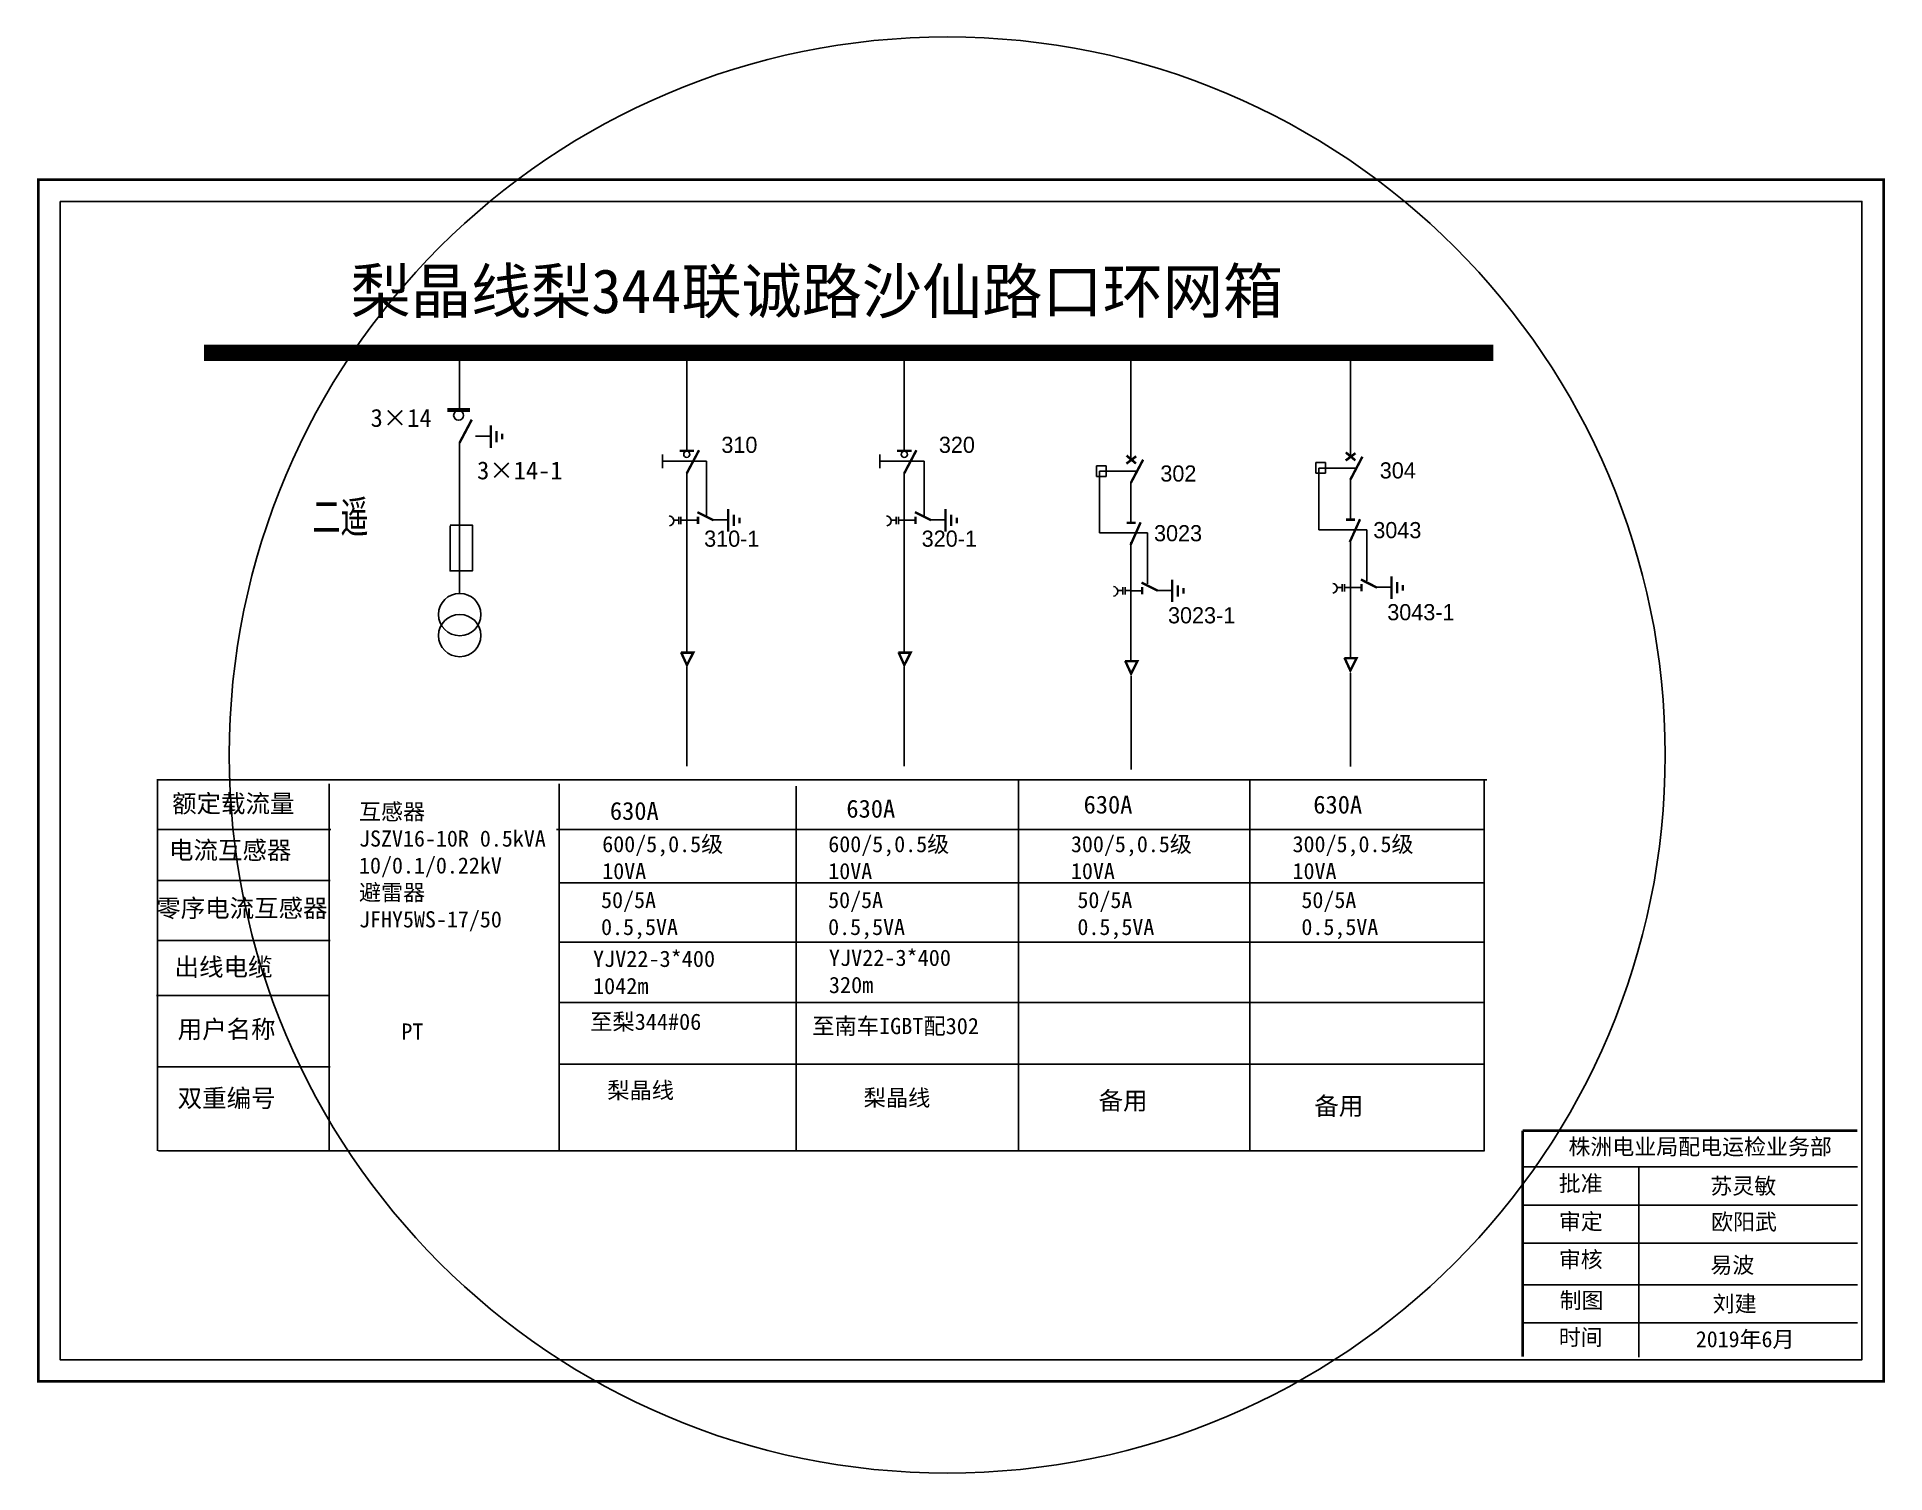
# Model space of a CAD drawing. Extents: x -182 to -56, y 9 to 107.
import ezdxf

# ---------------------------------------------------------------- set-up
doc = ezdxf.new("R2010")
doc.units = 0
doc.header["$LTSCALE"] = 0.774411
doc.linetypes.add('ACAD_ISO02W100', pattern=[15, 12, -3])
doc.linetypes.add('CENTER', pattern=[50.8, 31.75, -6.35, 6.35, -6.35])
doc.layers.get('0').update_dxf_attribs({"linetype": 'CONTINUOUS'})
doc.layers.add('2', color=7, linetype='CONTINUOUS')
doc.layers.add('3', color=7, linetype='CONTINUOUS')
doc.styles.add('hztxt_txtstyle_0.00_0_0', font='simkai.ttf')
doc.styles.add('hztxt_txtstyle_1.80_0_0', font='', dxfattribs={"height": 1.8, "bigfont": 'hztxt.shx'})
doc.styles.add('hztxt_txtstyle_2.70_0_0', font='simkai.ttf', dxfattribs={"height": 2.7})
doc.styles.add('字体', font='', dxfattribs={"height": 2.5})
doc.styles.add('宋体', font='', dxfattribs={"width": 0.65})
doc.styles.get('hztxt_txtstyle_1.80_0_0').set_extended_font_data('hztxt')
doc.styles.get('字体').set_extended_font_data('SimSun')
doc.styles.get('宋体').set_extended_font_data('SimSun')

# ---------------------------------------------------------------- blocks, each defined once
blk = doc.blocks.new('JD')
for points in [[(-2, 0.2), (-2, -0.2), (2, 0.2), (2, -0.2)], [(1, -1.2), (1, -0.8), (-1, -1.2), (-1, -0.8)], [(-0.5, -1.8), (-0.5, -2.2), (0.5, -1.8), (0.5, -2.2)]]:
    blk.add_trace(points)

msp = doc.modelspace()

# ---------------------------------------------------------------- linework, layer by layer
at = {"color": 0}
for p, q in [((-153.34, 85.09), (-153.34, 81.47)), ((-137.88, 85.38), (-137.88, 78.66)), ((-123.09, 85.38), (-123.09, 78.66)), ((-107.68, 85.07), (-107.68, 78.01)), ((-92.76, 85.28), (-92.76, 78.22)), ((-153.33, 79.24), (-153.33, 68.98)), ((-152.25, 79.64), (-151.21, 79.64)), ((-137.88, 77.16), (-137.88, 64.95)), ((-123.09, 77.16), (-123.09, 64.95)), ((-110.02, 77.63), (-109.36, 77.63)), ((-110.02, 77.63), (-110.02, 76.9)), ((-110.02, 76.9), (-109.36, 76.9)), ((-109.36, 77.63), (-109.36, 76.9)), ((-95.11, 77.84), (-94.45, 77.84)), ((-95.11, 77.84), (-95.11, 77.11)), ((-95.11, 77.11), (-94.45, 77.11)), ((-94.45, 77.84), (-94.45, 77.11)), ((-92.76, 76.72), (-92.76, 74)), ((-107.68, 76.52), (-107.68, 73.79)), ((-137.88, 73.92), (-137.12, 73.92)), ((-136.12, 73.94), (-135.09, 73.94)), ((-123.09, 73.92), (-122.33, 73.92)), ((-121.34, 73.94), (-120.3, 73.94)), ((-107.68, 72.43), (-107.68, 64.39)), ((-92.76, 72.64), (-92.76, 64.6)), ((-107.68, 69.13), (-106.92, 69.13)), ((-105.92, 69.15), (-104.89, 69.15)), ((-92.76, 69.34), (-92, 69.34)), ((-91.01, 69.36), (-89.98, 69.36)), ((-162.08, 52.89), (-173.85, 52.89)), ((-162.12, 49.42), (-173.9, 49.42)), ((-162.12, 45.34), (-173.9, 45.34)), ((-162.17, 41.61), (-173.94, 41.61)), ((-162.13, 36.76), (-173.9, 36.76))]:
    msp.add_line(p, q, dxfattribs=at)
at = {"color": 0, "linetype": 'ACAD_ISO02W100'}
for p, q in [((-107.35, 77.25), (-109.81, 77.25)), ((-109.81, 77.25), (-109.81, 73.06)), ((-92.43, 77.46), (-94.9, 77.46)), ((-94.9, 77.46), (-94.9, 73.27)), ((-109.81, 73.06), (-106.56, 73.06)), ((-106.56, 73.06), (-106.56, 69.6)), ((-94.9, 73.27), (-91.65, 73.27)), ((-91.65, 73.27), (-91.65, 69.81))]:
    msp.add_line(p, q, dxfattribs=at)
at = {"color": 0, "linetype": 'CENTER'}
for p, q in [((-137.87, 63.96), (-137.87, 57.21)), ((-123.09, 63.96), (-123.09, 57.21)), ((-107.67, 63.31), (-107.67, 56.97)), ((-92.76, 63.52), (-92.76, 57.18))]:
    msp.add_line(p, q, dxfattribs=at)
at = {"color": 0, "linetype": 'Continuous'}
for p, q in [((-173.92, 56.27), (-83.48, 56.27)), ((-173.88, 31.04), (-173.88, 56.27)), ((-162.19, 56), (-162.19, 31.04)), ((-146.56, 56), (-146.56, 31.04)), ((-130.45, 55.84), (-130.45, 31.06)), ((-115.33, 56.23), (-115.33, 31.04)), ((-99.6, 56.23), (-99.6, 31.04)), ((-83.66, 56.21), (-83.66, 31.03)), ((-146.75, 52.9), (-83.66, 52.9)), ((-146.56, 49.28), (-83.66, 49.28)), ((-146.56, 45.23), (-83.66, 45.23)), ((-146.56, 41.13), (-83.66, 41.13)), ((-146.56, 36.95), (-83.66, 36.95)), ((-83.66, 31.04), (-173.8, 31.04)), ((-81.04, 29.95), (-58.28, 29.95)), ((-73.14, 29.95), (-73.14, 17.02)), ((-81.04, 27.36), (-58.28, 27.36)), ((-81.04, 24.76), (-58.28, 24.76)), ((-81.04, 21.94), (-58.28, 21.94)), ((-81.04, 19.35), (-58.28, 19.35))]:
    msp.add_line(p, q, dxfattribs=at)
at = {"color": 0, "linetype": 'Continuous', "const_width": 0.182}
msp.add_lwpolyline([(-181.98, 97.08), (-56.49, 97.08), (-56.49, 15.38), (-181.98, 15.38)], close=True, dxfattribs=at)
at = {"color": 0, "linetype": 'Continuous'}
msp.add_lwpolyline([(-180.5, 95.6), (-57.97, 95.6), (-57.97, 16.85), (-180.5, 16.85)], close=True, dxfattribs=at)
at = {"color": 0}
for points, const_width in [([(-170.72, 85.3), (-83.04, 85.3)], 1.1), ([(-154.17, 81.42), (-152.63, 81.42)], 0.261), ([(-153.33, 79.19), (-152.5, 80.76)], 0.165), ([(-138.36, 78.64), (-137.39, 78.64)], 0.165), ([(-137.88, 77.12), (-137.05, 78.68)], 0.165), ([(-123.58, 78.64), (-122.6, 78.64)], 0.165), ([(-123.09, 77.12), (-122.27, 78.68)], 0.165), ([(-107.98, 78.32), (-107.34, 77.78)], 0.165), ([(-107.99, 77.77), (-107.32, 78.27)], 0.165), ([(-107.68, 76.47), (-106.85, 78.04)], 0.165), ([(-93.08, 77.98), (-92.41, 78.48)], 0.165), ([(-93.07, 78.53), (-92.42, 77.99)], 0.165), ([(-92.76, 76.68), (-91.94, 78.24)], 0.165), ([(-137.16, 74.47), (-136.06, 73.92)], 0.165), ([(-137.12, 74.17), (-137.12, 73.66)], 0.165), ([(-122.37, 74.47), (-121.27, 73.92)], 0.165), ([(-122.33, 74.17), (-122.33, 73.66)], 0.165), ([(-107.97, 73.75), (-107.36, 73.75)], 0.165), ([(-107.71, 72.23), (-107.02, 73.78)], 0.165), ([(-93.06, 73.96), (-92.45, 73.96)], 0.165), ([(-92.8, 72.44), (-92.1, 73.99)], 0.165), ([(-106.96, 69.68), (-105.86, 69.13)], 0.165), ([(-106.92, 69.38), (-106.92, 68.88)], 0.165), ([(-92.04, 69.89), (-90.95, 69.34)], 0.165), ([(-92, 69.59), (-92, 69.09)], 0.165), ([(-138.28, 64.92), (-137.44, 64.92), (-137.87, 64.07), (-138.27, 64.94)], 0.165), ([(-123.49, 64.92), (-122.66, 64.92), (-123.09, 64.07), (-123.48, 64.94)], 0.165), ([(-108.08, 64.34), (-107.24, 64.34), (-107.67, 63.49), (-108.07, 64.36)], 0.165), ([(-93.17, 64.55), (-92.33, 64.55), (-92.76, 63.7), (-93.16, 64.57)], 0.165)]:
    msp.add_lwpolyline(points, dxfattribs=dict(at, const_width=const_width))
for points in [[(-139.54, 78.39), (-139.54, 77.47)], [(-124.75, 78.39), (-124.75, 77.47)], [(-138.43, 74.16), (-138.43, 73.66)], [(-138.28, 74.16), (-138.28, 73.66)], [(-123.64, 74.16), (-123.64, 73.66)], [(-123.49, 74.16), (-123.49, 73.66)], [(-153.98, 73.55), (-153.98, 70.48), (-152.46, 70.48), (-152.46, 73.59), (-153.98, 73.59)], [(-138.43, 73.92), (-138.78, 73.92)], [(-137.88, 73.92), (-138.28, 73.92)], [(-123.64, 73.92), (-123.99, 73.92)], [(-123.09, 73.92), (-123.49, 73.92)], [(-108.23, 69.14), (-108.58, 69.14)], [(-108.23, 69.37), (-108.23, 68.87)], [(-108.08, 69.37), (-108.08, 68.87)], [(-107.68, 69.14), (-108.08, 69.14)], [(-93.32, 69.35), (-93.66, 69.35)], [(-93.32, 69.58), (-93.32, 69.08)], [(-93.16, 69.58), (-93.16, 69.08)], [(-92.76, 69.35), (-93.16, 69.35)]]:
    msp.add_lwpolyline(points, dxfattribs=at)
at = {"color": 0, "linetype": 'ACAD_ISO02W100'}
for points in [[(-136.53, 74.18), (-136.53, 77.93), (-139.54, 77.93)], [(-121.74, 74.18), (-121.74, 77.93), (-124.75, 77.93)]]:
    msp.add_lwpolyline(points, dxfattribs=at)
at = {"color": 0}
for points in [[(-139.07, 74.21, -0.877934), (-139.06, 73.54)], [(-124.29, 74.21, -0.877934), (-124.27, 73.54)], [(-108.87, 69.42, -0.877934), (-108.86, 68.75)], [(-93.96, 69.63, -0.877934), (-93.95, 68.96)]]:
    msp.add_lwpolyline(points, format="xyb", dxfattribs=at)
at = {"color": 0, "linetype": 'Continuous', "const_width": 0.182}
for points in [[(-81.04, 32.43), (-81.05, 17.06)], [(-81.04, 32.43), (-58.28, 32.43)]]:
    msp.add_lwpolyline(points, dxfattribs=at)
at = {"color": 1, "linetype": 'Continuous'}
msp.add_circle((-120.17, 57.96), 48.82, dxfattribs=at)
at = {"color": 0}
for centre, radius in [((-153.4, 81.05), 0.335), ((-137.88, 78.4), 0.211), ((-123.09, 78.4), 0.211)]:
    msp.add_circle(centre, radius, dxfattribs=at)
at = {"layer": '2', "color": 0}
for centre in [(-153.32, 67.51), (-153.32, 66.08)]:
    msp.add_circle(centre, 1.44, dxfattribs=at)

# ---------------------------------------------------------------- block references
at = {"color": 0, "xscale": 0.3844120780053801, "yscale": 0.3844120780053801, "zscale": 0.3844120780054647, "rotation": 90}
for p in [(-151.2, 79.61), (-135.07, 73.91), (-120.29, 73.91), (-104.87, 69.12), (-89.96, 69.33)]:
    msp.add_blockref('JD', p, dxfattribs=at)

# ---------------------------------------------------------------- texts
at = {"color": 0, "linetype": 'Continuous', "style": 'hztxt_txtstyle_2.70_0_0'}
for s, p in [('3×14', (-159.38, 80.27)), ('3×14-1', (-152.14, 76.7))]:
    msp.add_text(s, height=1.22, dxfattribs=at).set_placement(p)
at = {"color": 0, "style": 'hztxt_txtstyle_1.80_0_0'}
for s, p in [('310', (-135.53, 78.5)), ('320', (-120.74, 78.5)), ('302', (-105.68, 76.55)), ('304', (-90.76, 76.76)), ('310-1', (-136.7, 72.12)), ('320-1', (-121.91, 72.12)), ('3023', (-106.11, 72.49)), ('3043', (-91.2, 72.7)), ('3023-1', (-105.16, 66.91)), ('3043-1', (-90.25, 67.12))]:
    msp.add_text(s, height=1.098, dxfattribs=at).set_placement(p)
at = {"color": 0, "linetype": 'Continuous', "attachment_point": 1}
for s, insert, char_height, width, style in [('梨晶线梨344联诚路沙仙路口环网箱', (-160.74, 91), 3, 92.0025, '字体'), ('{\\fSimSun|b0|i0|c134|p2;额定载流量}', (-172.88, 55.27), 1.2204, 19.6738, 'hztxt_txtstyle_2.70_0_0'), ('\\A1;{\\fSimSun|b0|i0|c134|p2;互感器\\PJSZV16-10R 0.5kVA\\P10/0.1/0.22kV\\P避雷器\\PJFHY5WS-17/50}', (-160.17, 54.66), 1.0983, 20.2524, 'hztxt_txtstyle_2.70_0_0'), ('{\\fSimSun|b0|i0|c134|p2;630A}', (-143.11, 54.77), 1.2204, 19.6738, 'hztxt_txtstyle_2.70_0_0'), ('{\\fSimSun|b0|i0|c134|p2;630A}', (-127.03, 54.92), 1.2204, 19.6738, 'hztxt_txtstyle_2.70_0_0'), ('{\\fSimSun|b0|i0|c134|p2;630A}', (-110.9, 55.2), 1.2204, 19.6738, 'hztxt_txtstyle_2.70_0_0'), ('{\\fSimSun|b0|i0|c134|p2;630A}', (-95.28, 55.2), 1.2204, 19.6738, 'hztxt_txtstyle_2.70_0_0'), ('{\\fSimSun|b0|i0|c134|p2;电流互感器}', (-173.09, 52.1), 1.2204, 19.6738, 'hztxt_txtstyle_2.70_0_0'), ('\\A1;{\\fSimSun|b0|i0|c134|p2;600/5,0.5级\\P10VA}', (-143.63, 52.45), 1.0983, 20.2524, 'hztxt_txtstyle_2.70_0_0'), ('\\A1;{\\fSimSun|b0|i0|c134|p2;600/5,0.5级\\P10VA}', (-128.26, 52.45), 1.0983, 20.2524, 'hztxt_txtstyle_2.70_0_0'), ('\\A1;{\\fSimSun|b0|i0|c134|p2;300/5,0.5级\\P10VA}', (-111.76, 52.45), 1.0983, 20.2524, 'hztxt_txtstyle_2.70_0_0'), ('\\A1;{\\fSimSun|b0|i0|c134|p2;300/5,0.5级\\P10VA}', (-96.69, 52.45), 1.0983, 20.2524, 'hztxt_txtstyle_2.70_0_0'), ('{\\fSimSun|b0|i0|c134|p2;零序电流互感器}', (-173.96, 48.16), 1.2204, 19.6738, 'hztxt_txtstyle_2.70_0_0'), ('{\\fSimSun|b0|i0|c134|p2;50/5A\\P0.5,5VA}', (-143.71, 48.65), 1.0983, 19.6738, 'hztxt_txtstyle_2.70_0_0'), ('{\\fSimSun|b0|i0|c134|p2;50/5A\\P0.5,5VA}', (-128.27, 48.65), 1.0983, 19.6738, 'hztxt_txtstyle_2.70_0_0'), ('{\\fSimSun|b0|i0|c134|p2;50/5A\\P0.5,5VA}', (-111.32, 48.65), 1.0983, 19.6738, 'hztxt_txtstyle_2.70_0_0'), ('{\\fSimSun|b0|i0|c134|p2;50/5A\\P0.5,5VA}', (-96.09, 48.65), 1.0983, 19.6738, 'hztxt_txtstyle_2.70_0_0'), ('{\\fSimSun|b0|i0|c134|p2;出线电缆}', (-172.71, 44.16), 1.2204, 19.6738, 'hztxt_txtstyle_2.70_0_0'), ('{\\fSimSun|b0|i0|c134|p2;YJV22-3*400\\P1042m}', (-144.26, 44.66), 1.1094, 17.8852, 'hztxt_txtstyle_2.70_0_0'), ('{\\fSimSun|b0|i0|c134|p2;YJV22-3*400\\P320m}', (-128.22, 44.73), 1.1094, 17.8852, 'hztxt_txtstyle_2.70_0_0'), ('{\\fSimSun|b0|i0|c134|p2;至梨344#06}', (-144.45, 40.38), 1.1094, 9.6036, 'hztxt_txtstyle_2.70_0_0'), ('{\\fSimSun|b0|i0|c134|p2;至南车IGBT配302}', (-129.35, 40.09), 1.1094, 12.4308, 'hztxt_txtstyle_2.70_0_0'), ('{\\fSimSun|b0|i0|c134|p2;用户名称}', (-172.5, 39.93), 1.2204, 19.6738, 'hztxt_txtstyle_2.70_0_0'), ('{\\fSimSun|b0|i0|c134|p2;PT}', (-157.29, 39.71), 1.1026, 8.5785, 'hztxt_txtstyle_0.00_0_0'), ('{\\fSimSun|b0|i0|c134|p2;双重编号}', (-172.5, 35.24), 1.2204, 19.6738, 'hztxt_txtstyle_2.70_0_0'), ('{\\fSimSun|b0|i0|c134|p2;梨晶线}', (-143.29, 35.72), 1.1094, 9.6036, 'hztxt_txtstyle_2.70_0_0'), ('{\\fSimSun|b0|i0|c134|p2;梨晶线}', (-125.86, 35.21), 1.1094, 9.6036, 'hztxt_txtstyle_2.70_0_0'), ('{\\fSimSun|b0|i0|c134|p2;备用}', (-109.88, 35.07), 1.2204, 19.6738, 'hztxt_txtstyle_2.70_0_0'), ('{\\fSimSun|b0|i0|c134|p2;备用}', (-95.21, 34.71), 1.2204, 19.6738, 'hztxt_txtstyle_2.70_0_0'), ('株洲电业局配电运检业务部', (-77.93, 31.88), 1.0944, 29.9201, '字体'), ('{\\fKaiTi_GB2312|b0|i0|c134|p49;批准}', (-78.59, 29.38), 1.0944, 8.5588, '字体'), ('苏灵敏', (-68.28, 29.21), 1.094, 8.5588, '字体'), ('\\f\uffbfﾬￌﾣﾤ_GB2312|b0|i0|c134|p49;审定', (-78.59, 26.79), 1.0944, 8.5588, '字体'), ('欧阳武', (-68.23, 26.77), 1.094, 8.5588, '字体'), ('\\f\uffbfﾬￌﾣﾤ_GB2312|b0|i0|c134|p49;审核', (-78.59, 24.21), 1.0944, 8.5588, '字体'), ('易波', (-68.28, 23.83), 1.094, 8.5588, '字体'), ('\\f\uffbfﾬￌﾣﾤ_GB2312|b0|i0|c134|p49;制图', (-78.53, 21.43), 1.0944, 8.5588, '字体'), ('刘建', (-68.12, 21.2), 1.094, 8.5588, '字体'), ('\\f\uffbfﾬￌﾣﾤ_GB2312|b0|i0|c134|p49;时间', (-78.59, 18.92), 1.0944, 8.5588, '字体'), ('2019年6月', (-69.27, 18.79), 1.094, 16.0081, '字体')]:
    msp.add_mtext(s, dxfattribs=dict(at, insert=insert, char_height=char_height, width=width, style=style))
at = {"layer": '3', "color": 0, "style": '宋体', "width": 0.65}
msp.add_text('二遥', height=2.143, dxfattribs=at).set_placement((-163.33, 73.09, -0.03))

doc.saveas('drawing.dxf')
